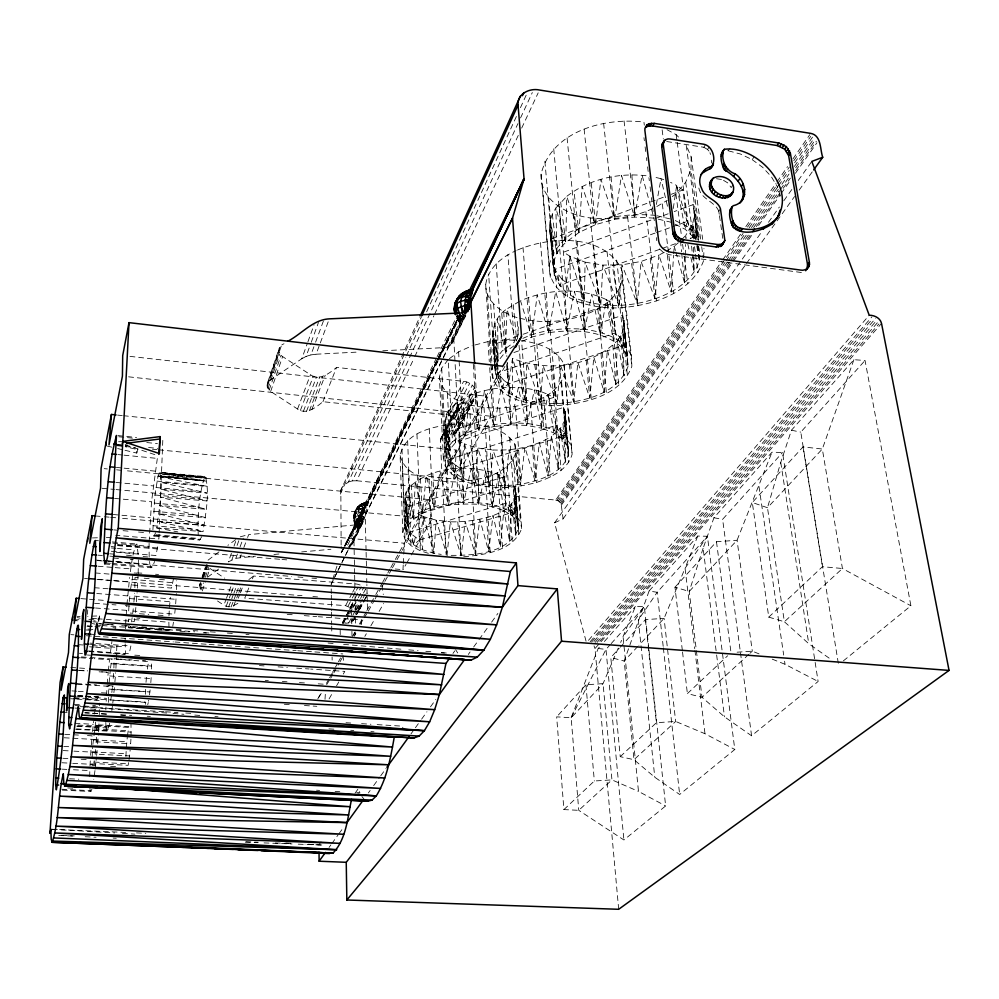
<?xml version="1.0" encoding="UTF-8"?>
<svg xmlns="http://www.w3.org/2000/svg" width="999" height="999" viewBox="0 0 999 999"><rect width="100%" height="100%" fill="white"/><g stroke="black" fill="none" stroke-linecap="round" stroke-linejoin="round"><path stroke-width="0.75" stroke-dasharray="5 3.75" d="M89.036 651.573L125.587 654.083L125.162 643.918M125.175 642.469L125.175 638.099M567.782 446.453L565.946 435.177L565.134 411.625L567.782 446.453L562.737 439.11L553.796 432.854L541.52 428.159L541.583 391.845C520.541 385.264 497.514 386.238 476.61 392.857C462.912 397.727 444.992 406.743 445.117 423.564L446.865 458.291L448.738 466.034C465.072 487.45 496.203 487.087 520.529 484.365C538.836 480.556 562.312 474.35 568.643 454.358L565.134 411.625L563.511 407.442L458.878 441.171L460.339 468.344L463.811 478.758L464.485 443.931L458.878 441.171M115.934 668.244L116.97 643.231M198.214 534.927C197.765 515.746 198.626 495.954 204.445 477.559L205.482 476.635C209.94 494.318 205.557 513.711 203.072 531.63L156.743 527.909C159.116 509.64 162.849 490.534 159.84 472.29L158.017 476.173L154.957 494.992L152.922 529.657M418.356 514.348L423.663 516.695L422.552 549.737L413.736 544.855L408.091 538.948L406.044 532.367L407.829 525.561L408.091 488.324C432.617 464.523 474.088 463.411 504.12 476.86L505.894 503.246L503.671 510.489L512.225 515.759L517.245 521.965L518.431 528.671C507.779 554.832 471.153 555.656 447.065 555.294L450.324 521.778C469.917 522.727 524.775 515.859 513.736 485.327L418.356 514.348L419.38 540.047L422.552 549.737L433.916 553.284L441.221 554.395M113.898 667.956L114.111 658.703L118.619 659.015M478.371 504.27L471.116 468.593L463.436 503.833L455.332 468.881L448.414 505.257L439.96 471.278L434.415 508.441L426.273 475.586L422.477 513.149L415.372 481.431L413.411 519.005L408.091 488.324L404.92 495.704L407.829 525.561C424.238 505.044 454.008 503.246 478.371 504.27L486.026 470.467L492.107 506.555L498.838 474.3L503.671 510.489L492.107 506.555L478.371 504.27L478.771 469.268M108.454 697.339L108.566 703.234M176.448 589.597L176.336 580.769M99.313 714.585L99.326 703.096M698.526 246.603C704.882 266.121 686.812 283.154 671.241 291.87C644.73 305.432 613.161 309.365 584.415 301.124L585.052 262.138L569.83 256.181L563.523 252.185L653.808 219.056M700.611 239.061L690.958 169.618L691.171 156.88L686.163 144.93L698.938 237.1L700.199 239.96M96.853 730.144L96.878 723.376M492.107 506.555L492.769 472.152M577.047 259.528L584.415 301.124C556.406 294.293 541.608 263.586 565.796 242.482L566.745 196.366C590.147 178.259 621.49 171.865 650.461 176.323M89.685 776.698L89.823 770.591L68.382 769.492M696.94 239.61L693.131 204.633L674.2 211.576M675.062 224.201L685.239 229.295L694.929 238.536L695.104 230.707L687.112 221.441L676.66 185.514L670.541 182.342M151.586 668.993L151.586 661.251M368.181 502.235C356.019 500.899 348.052 520.442 358.466 528.721C361.9 520.467 378.908 488.249 356.218 508.628L353.496 517.619L354.945 523.863L358.466 528.721L354.945 523.863M675.861 252.035L684.577 282.779L685.239 256.743M685.277 255.207L685.551 244.48M685.714 238.361L685.789 235.302L692.744 223.177L694.268 216.933M149.176 557.067L149.088 543.369M149.126 541.883L151.523 501.773L157.705 455.581M145.355 694.317L145.579 688.835M703.708 257.617L703.97 248.501M138.162 573.538L138.424 557.829M134.853 587.599L134.99 577.459L138.062 577.709M131.069 736.251L130.994 724.287M125.899 756.455L126.174 750.761M513.898 352.522L622.389 315.309L623.888 320.317L628.046 366.433C617.744 394.368 583.478 401.723 556.955 403.658C534.028 403.821 498.076 398.963 495.179 370.629L498.114 361.076L505.519 351.86L506.968 308.953L519.33 301.448M125.449 628.87L125.562 625.749M615.771 384.615L617.37 340.647C621.977 334.977 625.012 327.709 623.888 320.317L628.046 366.433L623.064 330.607L623.963 375.849L617.37 340.647C590.896 367.407 546.515 372.152 512.512 358.341L508.603 383.828L512.45 395.08L512.512 358.341L525.324 400.124L526.71 363.224L540.484 403.034L543.119 365.622L556.955 403.658L560.576 365.359L573.738 401.973L577.897 362.462L589.785 398.077L593.868 357.13L604.108 392.17L607.367 349.7L615.771 384.615L612.862 345.342M108.491 694.929L108.966 685.202M159.066 534.353L158.878 538.998L115.697 535.289M159.128 532.817L162.812 440.084M105.832 709.927L105.956 707.03M106.194 701.223L106.319 698.326L87.999 697.19M98.489 731.905L98.976 723.076M455.532 442.557L457.292 402.485L465.659 435.689L455.532 442.557L449.15 450.287L446.865 458.291L445.279 419.243L449.15 450.287L449.075 410.577L455.532 442.557L452.659 406.418M92.12 757.379L92.67 747.427M565.134 411.625L568.643 454.358L564.897 420.267L565.397 462.25L560.164 428.721L551.411 436.363L558.329 469.63L560.164 428.721L564.897 420.267L565.596 415.934M90.035 765.946L90.335 759.74M125.012 450.287L136.763 453.071L136.938 449.463L125.2 446.678M158.616 449.812L454.795 479.045L456.181 450.025L123.789 415.734M168.968 615.946L169.256 610.352M175.687 603.833L176.336 593.568M600.811 304.707L602.847 265.085L585.052 262.138L600.811 304.707L593.706 264.011M403.221 564.997L402.984 569.667L406.044 564.31M403.309 563.448L403.708 555.669M403.783 554.108L404.358 543.231L118.456 517.981M406.006 502.972L408.091 538.948L409.053 532.28L408.091 506.406L406.006 502.972L406.044 532.367L404.92 495.704L409.053 532.28L413.736 544.855L419.38 540.047L423.663 516.695L436.138 520.142L450.324 521.778L461.163 555.656L465.222 521.503L475.337 554.358L479.795 519.33L488.698 551.473L492.994 515.397L500.387 547.165L503.883 509.977L509.64 541.695L511.638 503.434L515.821 535.389L515.621 496.228L518.431 528.671L516.058 492.532M150.824 682.629L151.436 673.251M464.485 443.931L475.886 482.954L477.772 448.014L464.485 443.931L460.339 468.344L454.545 473.002L449.575 459.19L445.117 423.564M361.413 624.562L361.663 620.004L318.219 616.695M98.689 621.84L99.5 615.896L87.575 616.296M130.931 739.148L130.669 743.731L96.204 741.807L95.991 744.317M133.903 602.16L134.565 593.206M137.387 588.111L138.062 576.386M325.012 699.312L325.362 693.331M125.624 624.2L126.811 605.993M128.971 605.906L128.559 612.936L131.668 613.161M113.599 673.413L112.974 681.568M97.64 743.905L98.389 733.453M106.506 695.491L107.13 685.551M459.952 323.027L461.663 315.209L457.804 312.837L460.751 318.256L457.142 316.508L457.817 320.267L459.977 323.052L464.123 315.534L462.187 312.712L463.424 317.12L459.852 314.036L462.774 318.556L458.404 315.909L458.429 320.454L460.427 322.802L455.881 317.207L455.207 314.123M664.273 252.31L658.903 255.095L671.241 291.87L673.601 255.319M673.701 253.796L674.2 246.179L678.408 242.695M90.622 755.306L91.109 747.914M96.204 741.807L96.503 737.212M423.663 516.695L433.916 553.284L436.138 520.142L446.615 553.833M522.327 341.271L531.718 337.1L520.529 300.799C547.29 289.148 579.595 286.888 606.381 299.65L615.421 332.929L623.201 340.509L622.677 348.176L627.659 356.993L622.389 315.309M578.933 232.53L582.167 186.513L595.604 224.6L578.933 232.53L565.796 242.482L555.831 208.029L566.745 196.366L578.933 232.53L573.963 191.159M87.413 614.273L87.75 609.79M364.885 508.266L358.304 528.533L356.68 526.011C354.008 516.158 364.273 511.575 366.945 503.546L459.627 315.122L437.737 359.715M345.342 555.594L358.878 528.221L356.818 526.873L356.506 523.788L359.303 521.765L361.388 522.789C361.388 516.146 359.94 504.22 368.169 501.848L437.337 360.964M618.793 305.544L621.952 264.847L641.071 261.451L658.903 255.095L655.119 298.938L641.071 261.451L637.275 303.571L621.952 264.847L602.847 265.085L618.793 305.544L612.312 265.372M169.443 607.504L170.367 597.39M494.63 363.012C491.87 344.493 488.249 320.679 506.968 308.953L516.97 343.656M129.333 601.498L130.157 592.844M136.339 601.835L137.088 592.582M126.349 747.776L127.285 737.337M146.004 682.329L146.591 675.786M91.359 744.892L92.108 735.851L86.026 735.501M92.895 744.405L95.704 721.715M96.628 755.431L97.165 749.562M107.255 684.09L108.217 672.414L99.088 671.803M109.141 682.617L110.202 670.804M114.897 682.017L115.659 672.714M126.923 604.557L129.62 577.484M517.357 339.073L518.369 326.823M489.972 485.364L492.994 449.975C513.136 450.774 534.153 447.277 551.411 436.363L547.989 476.024L539.348 442.669L535.114 481.031L524.887 447.215L520.529 484.365L509.065 449.7L505.169 485.839L492.994 449.975L477.772 448.014L489.972 485.364L485.202 449.275M402.26 550.274L459.64 447.465L442.045 475.437L440.397 440.896C440.709 431.193 453.633 437.962 457.23 430.831L475.137 398.064C479.408 390.409 471.391 381.73 463.623 381.381L336.576 367.407C329.558 373.089 319.605 381.231 310.439 374.75L282.617 356.593C277.148 353.671 278.109 345.604 284.003 343.768M465.659 435.689L469.393 395.629L478.858 430.169L465.659 435.689L462.912 398.876M457.23 430.831C461.426 423.426 453.746 414.885 446.153 414.585L322.927 401.698C316.146 407.217 306.506 415.334 297.565 409.028L270.667 391.458L267.245 387.013L267.32 383.479L279.133 348.414M504.907 366.346L477.709 415.084L459.752 443.581L457.842 408.241C458.166 398.301 471.428 405.344 475.137 398.064M92.545 731.53L93.619 721.378M95.529 749.587L95.08 754.07L129.545 755.931L130.157 749.974M95.155 769.093L96.478 756.942M108.354 671.003L109.503 659.715L94.268 658.691M111.826 692.507L112.862 682.941M113.898 692.632L114.51 686.663M132.667 613.736L133.466 606.63M134.715 618.468L134.415 621.478L103.809 619.218M135.34 612.462L135.964 606.455M541.583 391.845L548.039 394.405L555.981 425.374L563.511 431.668L562.737 439.11L565.946 435.177L563.511 407.442M149.513 694.879L150.187 689.31M175.3 608.316L174.663 614.198L133.017 611.063M595.604 224.6L600.923 179.308L614.622 219.293L634.577 217.07L653.945 218.107L642.082 175.225L634.577 217.07L621.478 175.437L614.622 219.293L595.604 224.6L591.221 182.53M549.425 226.761L550.174 220.517L552.322 214.236L555.831 208.029L557.067 253.671L550.174 220.517L553.234 265.284L549.425 226.761L554.408 276.511L554.77 269.468L552.022 238.661L550.049 232.854L553.234 265.284M94.967 770.604L93.756 779.357M110.377 652.559L111.938 641.508M110.514 668.081L111.776 659.003M349.675 613.823L356.094 601.873L352.26 604.333L347.927 613.861M111.838 710.514L112.587 704.557M112.775 703.071L113.149 700.087M130.345 571.74L132.193 559.353M130.632 588.798L132.83 575.412M518.431 528.671L515.434 488.873L515.584 511.525L419.38 540.047L409.053 532.28L505.894 503.246L513.161 508.566L512.225 515.759L505.894 503.246L498.838 474.3M127.435 735.888L128.809 726.573L95.117 724.612M129.021 759.864L129.545 755.931M619.792 336.563L622.677 348.176L615.421 332.929L612.25 303.309L606.381 299.65L600.262 334.952L591.783 294.118L584.315 331.593L574.413 291.333L566.695 330.819L555.706 291.583L548.701 332.704L531.718 337.1L537.237 294.842L548.701 332.704C573.788 329.108 603.184 329.732 622.677 348.176L625.624 344.705L623.888 320.317M569.83 256.181L570.629 294.98L566.346 282.742L569.83 256.181L584.415 301.124M341.146 545.004L340.834 490.272L419.817 316.97M147.377 669.08L148.576 661.5L77.897 656.668M541.52 428.159L534.39 389.822L526.748 425.412L518.344 387.562L510.589 424.825L501.211 387.824L494.218 426.461L478.858 430.169L484.428 390.597L494.218 426.461L510.589 424.825L526.748 425.412L541.52 428.159L548.039 394.405L553.608 397.44L448.189 431.818L449.575 459.19L448.738 466.034L446.103 427.784L448.189 431.818M550.049 232.854L554.77 269.468L561.538 278.721L560.389 286.613L566.346 282.742L661.026 248.863M673.276 208.504L676.66 185.514L682.854 189.997L687.112 221.441L694.929 238.536L697.439 235.839L694.405 210.702L697.302 239.535M94.505 714.035L95.754 705.694L92.695 705.506M94.218 760.739L93.794 763.536L128.134 765.346L128.846 761.176M359.877 522.24L354.97 516.708L354.433 512.062L357.729 506.88L367.707 504.57M111.451 695.454L110.714 700.212L148.277 702.534L148.701 700.174M131.493 621.865L132.155 617.744M116.221 552.222L155.981 555.531L157.917 544.992M353.496 517.619L355.432 513.636L361.538 511.875L364.273 515.222L361.201 516.196L361.388 522.789L358.104 516.67L358.753 508.953L361.913 503.858L368.082 502.934M492.557 334.053L497.427 372.889L504.033 380.519L502.697 388.199L508.603 383.828L625.624 344.705L623.201 340.509M173.501 578.671L171.566 588.074L131.131 584.89M360.264 505.669L354.433 512.062L353.871 515.959L356.506 523.788L359.915 526.211C355.694 520.866 353.596 512.862 357.729 506.88M656.38 204.458L661.001 178.684L653.159 176.823M172.752 626.273L173.489 622.177M199.4 585.751L200.424 582.779L199.4 585.751L201.049 589.885L203.446 582.867M366.658 504.158L357.667 508.716L356.218 508.628L361.288 503.883L366.658 504.158L344.792 545.978L366.009 505.606C360.164 508.291 354.77 513.261 354.345 520.067L358.828 525.786M452.372 462.512L455.981 465.571L454.545 473.002L452.372 462.512L449.575 459.19L555.981 425.374L562.737 439.11L560.177 428.384M132.954 555.294L135.614 545.079L136.9 544.018L138.411 556.381M415.234 537.699L413.736 544.855L411.775 535.089M356.818 526.873L358.878 528.221L354.208 521.74L355.769 517.744L358.104 516.67L363.898 516.271M382.779 350.786L444.83 347.577C450.437 347.415 453.484 342.058 453.683 336.963L461.351 480.019C485.139 489.86 512.125 489.135 536.638 482.405C550.924 477.447 567.744 470.204 572.14 454.245L563.973 364.285C556.431 348.276 537.662 343.094 521.565 340.547L527.884 423.576C543.943 426.024 563.061 430.182 571.253 445.891L572.14 454.245M130.419 627.16L171.753 630.157L130.382 627.322L131.281 623.239M75.699 729.295L107.505 731.118L110.14 721.54M99.5 615.896L98.239 621.528L93.719 620.691M136.763 453.071L137.712 448.901M363.461 521.515L359.89 524.512L348.663 547.227L352.16 544.268L363.461 521.515L365.234 515.496L366.071 550.761M352.16 544.268L353.908 538.361L354.308 558.304M428.334 553.309L420.329 550.811L411.001 545.666L405.007 539.423L402.809 532.479L400.124 455.581C405.357 430.219 437.599 425.524 459.24 423.676C478.883 423.963 503.384 426.024 514.91 444.293L516.158 451.835L521.653 528.558C512.949 551.947 482.679 554.994 461.101 557.055M147.74 704.72L148.277 702.534M443.369 458.404L439.423 377.11L441.708 368.156L448.226 359.515L452.485 441.758L445.754 449.937L443.369 458.404L445.379 466.583L451.536 473.938L461.351 480.019M402.809 532.479L404.682 525.274L401.923 447.939M490.859 363.062L485.714 284.653C487.924 268.394 501.785 256.805 516.133 250.687M555.981 425.374L553.796 432.854L548.039 394.405M843.381 660.863L910.901 605.769L865.047 360.464L853.895 359.702L791.445 430.232L780.756 462.4L767.482 507.717L784.377 621.753L808.765 643.718L831.106 659.527M703.621 260.652C690.946 294.255 651.036 305.806 618.381 307.879C591.046 308.791 549.213 299.388 549.038 265.409L541.083 174.113C551.523 130.994 604.907 117.145 643.943 122.103L644.318 125.162M517.507 250.025C549.687 236.313 603.908 233.017 621.853 269.905L631.48 356.318L631.855 366.308C620.891 395.791 584.727 403.559 556.693 405.606C532.455 405.756 494.53 400.661 491.358 370.754L494.43 360.639L488.648 274.013M464.76 314.585L331.156 584.278L338.049 562.762M703.121 548.276L689.223 591.445L702.01 697.29L724.475 716.82L751.585 735.788L818.119 681.48L782.517 452.51L771.99 452.197L713.935 517.769L703.121 548.276L716.445 653.421M549.038 265.409C561.088 222.215 616.795 211.626 655.594 215.422M202.06 577.122L205.394 567.245M202.248 577.285L206.531 564.597M267.008 385.289L280.032 346.778M199.563 587.212L200.986 582.991M202.897 577.36L207.18 564.685M267.245 387.013L279.071 352.035M203.022 577.397L206.368 567.494M267.32 383.479L269.58 380.582L281.456 345.467M200.125 588.623L202.035 583.004M203.946 577.385L207.755 566.133M267.969 388.686L279.82 353.746M205.357 577.247L208.704 567.42M269.131 390.197L281.031 355.294M202.273 590.921L205.157 582.504M207.08 576.898L209.965 568.481L224.775 578.234M270.667 391.458L282.617 356.593M76.686 699.113L99.251 700.499L98.739 697.065L97.952 696.865L96.928 699.812L84.603 699.05M201.786 536.65L199.588 540.022L198.764 538.486L153.309 534.552L153.921 536.088L155.694 532.654M853.895 359.702L822.327 449.026L767.482 507.717L752.297 502.509L803.021 446.915L822.327 449.026L842.432 568.506L910.901 605.769M400.124 455.581C406.044 479.358 436.838 481.618 457.155 481.943C478.696 480.144 508.703 475.674 516.158 451.835M112.462 564.585L151.036 567.732L152.635 566.758L154.57 561.413M231.406 553.309L228.296 561.913L235.839 558.316L255.482 556.168M234.003 546.153L236.588 538.985L227.884 545.354M269.58 380.582L301.785 358.741L307.417 343.181M307.929 341.77L314.073 324.787M231.855 559.777L234.478 552.609M237.1 545.429L239.71 538.261M301.785 358.741L306.081 356.431L310.726 343.681M311.251 342.27L318.481 322.452M235.839 558.316L237.425 554.008M240.072 546.84L243.257 538.224M306.081 356.431L310.901 354.907L315.085 343.581M315.597 342.158L323.963 319.505M649.075 591.021L624.188 661.026L633.978 759.69L654.782 777.259L679.657 794.492L734.802 749.487L707.417 536.276L697.752 536.038L649.075 591.021L657.192 592.282L707.417 536.276L685.052 568.256L664.085 618.344L638.885 645.304M240.097 557.579L241.171 554.707M243.843 547.527L247.065 538.923M247.602 537.487L248.676 534.615L359.89 524.512M310.901 354.907L316.084 354.22L319.78 344.318M320.304 342.907L329.295 318.856M237.874 603.371L231.144 606.893L226.161 606.331L223.888 605.182L225.961 599.675M226.473 598.289L228.546 592.769M229.071 591.396L232.168 583.116M297.565 409.028L310.439 374.75M439.423 377.11C443.756 403.783 477.485 408.154 499.675 408.141C524.063 406.356 556.593 399.687 564.897 373.139M226.161 606.331L228.759 599.437M229.283 598.064L230.856 593.93M231.368 592.557L234.503 584.29M300.387 410.464L313.349 376.223M682.342 650.424L674.974 587.225L689.223 591.445L737.062 540.259L771.99 452.197M228.634 606.905L233.366 594.517M233.891 593.144L237.05 584.89M303.434 411.238L316.508 377.048M231.144 606.893L235.914 594.505M236.438 593.131L239.623 584.877M306.506 411.326L319.68 377.147M233.516 606.268L236.189 599.4M236.713 598.014L238.324 593.893M238.848 592.519L242.058 584.265M309.403 410.701L322.665 376.536M238.274 598.226L239.885 594.093M240.422 592.719L243.644 584.452M311.913 409.428L325.249 375.237M648.963 649.874L665.634 805.943L623.913 839.984L578.758 810.326L571.153 717.769L598.176 648.501L600.249 646.166M697.752 536.038L685.052 568.256L694.742 648.676M519.817 318.206C545.779 324.987 574.088 321.291 597.864 309.016C611.613 301.174 625.586 287.125 621.853 269.905M246.391 594.018L244.743 598.176L345.592 605.656L352.46 608.578L357.505 599.175M246.94 592.644L249.151 587.1M252.447 578.808L253.546 576.036L356.955 584.065L361.913 585.514M322.927 401.698L336.576 367.407M648.801 648.339L644.343 606.618L635.414 606.455L620.666 642.469M672.19 196.653L675.898 193.918L685.701 182.243L690.958 169.618M62.35 790.122L90.921 791.508L91.92 789.123M618.244 648.151L603.059 683.628L571.153 717.769L556.668 716.845L563.898 809.59L578.758 810.326L611.95 779.882L603.059 683.628L585.938 684.777L556.668 716.845M366.808 595.953L364.435 599.725M355.169 617.27C353.958 621.79 348.951 623.588 344.692 623.114L348.963 615.147M340.322 494.105L421.441 316.77M340.834 490.272L342.445 486.825L348.439 481.955L405.769 357.205M406.431 355.781L424.013 317.507M426.623 311.838L517.182 114.773M520.442 107.692L526.948 93.506M348.439 481.955L352.422 480.856L517.932 123.601M520.541 117.944L532.317 92.532M352.422 480.856L356.705 480.769L414.11 358.042M414.772 356.631L433.916 315.721M434.577 314.31L518.381 135.165M521.678 128.109L538.174 92.845M344.043 547.14L341.271 552.722L344.18 547.39L341.271 552.722L344.043 547.14L341.271 552.722L341.171 546.553M436.426 358.104L344.692 545.716L459.84 314.185M437.112 356.705L457.654 314.697M438.024 359.565L459.927 314.935M355.432 513.636L354.433 512.062L359.066 505.931L362.749 504.195L365.646 506.431L344.855 545.916L367.919 501.885L437.038 361.126M359.59 504.97L359.34 507.367L361.588 511.413L364.086 510.302L361.426 506.131L362.749 504.195L368.156 502.547L460.789 314.21M347.615 545.179L357.467 525.137M437.949 361.238L367.944 503.583L364.985 503.346L367.857 503.958L363.624 505.107L356.044 510.214M438.536 360.139L461.875 312.949M447.664 346.953L464.785 312.337M331.156 584.278L337.25 571.977M337.912 570.616L344.68 556.942M363.698 516.833L361.201 516.196L361.675 522.09L460.377 322.852L457.817 320.267L459.965 321.578L457.142 316.508L460.576 318.893M350.674 546.003L361.95 523.264M450.049 345.629L466.545 312.375M353.022 542.182L364.335 519.393M452.747 341.321L465.846 314.947M451.785 343.706L466.246 314.585M344.742 545.741L437.799 358.629M438.499 357.242L459.328 315.347M571.153 717.769L605.981 649.4L610.127 644.767M344.817 545.953L366.121 505.344L364.198 505.032L366.346 504.845M345.592 605.656L349.138 598.913M349.85 597.564L351.985 593.518M352.697 592.17L355.532 586.763M446.153 414.585L463.623 381.381M348.077 606.068L351.648 599.325M352.36 597.976L358.067 587.187M449.188 415.159L466.745 381.993M350.424 607.067L354.732 598.988M355.444 597.639L361.188 586.863M452.072 416.421L469.73 383.291M342.357 622.889L348.726 610.963M352.26 604.333L349.438 609.64L351.648 605.719M441.246 437.587L458.716 404.87M342.457 622.926L348.826 611.013M440.571 439.16L458.017 406.468M342.632 623.089L345.454 617.782M349.712 609.815L353.259 603.184M442.382 436.301L459.877 403.559M342.982 623.114L347.227 615.172M440.397 440.896L457.842 408.241M343.194 623.588L347.452 615.621M348.164 614.285L350.299 610.314M351.011 608.978L354.558 602.347M443.906 435.389L461.438 402.634M358.229 597.827L363.998 587.075M454.595 418.269L472.352 385.202M445.704 434.902L463.286 402.147M354.77 609.178L359.84 599.787M360.564 598.438L362.737 594.417M363.461 593.081L365.634 589.048L367.083 593.693L366.87 584.49M456.605 420.591L474.425 387.587M348.701 622.926L355.169 610.976M355.894 609.652L360.202 601.698M450.586 434.84L468.319 402.122M356.518 610.052L362.325 599.338M363.049 598.001L365.234 593.993M457.929 423.201L475.799 390.272M350.936 622.227L354.545 615.584M355.269 614.26L357.442 610.277M358.154 608.953L362.487 600.986M453.271 434.115L471.078 401.386M358.354 609.715L361.988 603.034M458.479 425.936L476.386 393.057M352.847 620.991L355.744 615.671M356.468 614.348L358.641 610.364M359.365 609.028L363.711 601.061M455.544 432.742L473.401 400.012M357.667 508.716L358.391 510.926L362.225 515.297L345.005 546.041L363.149 512.762L361.588 511.413L363.386 512.125M356.631 614.61L358.816 610.614M359.54 609.278L366.084 597.29M458.229 428.509L476.148 395.691M359.378 609.989L364.46 600.674M361.588 511.413L363.037 513.061L345.017 545.879L364.485 509.265L360.002 509.378M317.732 699.013L321.441 692.344M328.833 679.058L325.886 684.352L316.558 683.741M329.57 677.734L331.768 673.763M332.505 672.439L334.715 668.468M335.452 667.145L337.662 663.174M338.399 661.85L340.609 657.879M354.995 632.005L352.035 637.337L355.294 632.105M359.44 624L361.663 620.004M363.898 615.983L366.133 611.975M366.87 610.626L375.075 595.891M375.811 594.555L379.533 587.862M380.282 586.513L381.768 583.841M382.53 582.479L387.038 574.363M387.799 573.014L390.047 568.943M390.809 567.594L394.568 560.826M395.317 559.477L456.181 450.025M459.752 443.581L502.759 366.246M345.03 545.978L362.337 514.972L360.127 513.149L363.037 513.061M333.853 672.839L339.148 663.348M339.91 661.987L343.693 655.207M354.295 636.201L355.819 633.491L354.208 636.063M368.281 611.151L374.325 600.324M375.075 598.975L381.118 588.149M381.868 586.8L384.14 582.742M384.89 581.393L388.673 574.625M389.423 573.276L391.683 569.218M392.445 567.857L396.216 561.101M396.978 559.74L401.498 551.635M366.945 503.546L362.749 504.195L365.135 502.26L368.032 501.785M329.071 698.925L332.068 693.681M336.563 685.826L338.811 681.892M343.306 674.025L344.805 671.415L310.652 669.08M364.822 636.388L366.333 633.753M370.841 625.874L374.6 619.293M379.121 611.4L383.628 603.508M406.805 562.961L410.639 556.268M411.401 554.932L432.08 518.768L428.646 499.537L124.388 470.566M454.795 479.045L490.709 416.233L486.101 396.203L128.896 356.256M666.708 141.521L703.845 147.278L705.431 144.705M360.189 624.263L363.449 619.03M364.26 617.732L366.708 613.811M318.544 697.714L322.602 691.196M326.661 684.677L329.907 679.47M330.719 678.159L332.33 675.561L332.28 670.916M708.965 151.036L707.542 149.488L709.14 146.928M727.859 150.774L730.107 148.314M716.483 178.721L722.277 179.595L723.913 177.06M732.866 185.065L731.206 187.575L727.659 182.829L722.277 179.595M728.471 150.874L740.559 154.046L752.21 159.653L753.883 157.13M719.23 214.248L718.793 211.264L720.454 208.766M356.705 480.769L555.731 500.074L721.852 261.151M722.739 259.865L741.395 233.042M745.841 226.648L776.036 183.204M776.922 181.93L787.587 166.596M792.919 158.928L809.802 134.653M555.731 500.074L557.042 500.362L743.056 233.466M747.514 227.073L776.885 184.94M777.771 183.654L789.347 167.058M793.793 160.677L810.701 136.413M780.319 196.066L777.447 186.838L779.183 184.353M557.042 500.362L558.304 500.936L725.062 262.3M725.948 261.026L745.579 232.942M749.138 227.847L777.672 187.013M778.571 185.727L789.272 170.417M794.617 162.762L813.348 135.964M321.029 841.82L318.968 844.754L304.982 844.167M354.995 793.331L358.229 788.698L359.99 793.044L355.332 792.744L358.441 792.981M452.972 653.433L454.72 650.936M586.051 641.208L554.582 522.814L563.086 518.843L561.313 505.207L559.428 501.773L727.384 262.05M728.283 260.776L747.04 234.003M751.51 227.622L778.308 189.373M781.88 184.278L789.023 174.076M794.392 166.421L814.048 138.374M560.339 502.797L729.47 262.025M730.369 260.751L749.15 234.003M753.633 227.635L779.582 190.684M780.481 189.41L790.321 175.399M795.691 167.757L815.371 139.723M560.976 503.971L731.231 262.15M732.13 260.876L750.948 234.141M756.33 226.511L779.62 193.419M783.204 188.324L790.371 178.147M795.753 170.504L816.358 141.234M561.313 505.207L732.629 262.312M733.528 261.051L753.258 233.067M758.641 225.437L780.169 194.917M781.068 193.644L790.034 180.931M795.416 173.302L816.945 142.782M554.582 522.814L761.275 232.43M768.493 222.278L779.32 207.068M783.84 200.724L792.856 188.049M798.276 180.432L811.812 161.413M563.086 518.843L745.554 264.747M746.465 263.474L794.58 196.478M799.125 190.16L812.736 171.191M329.058 847.427L330.856 844.942M331.755 843.705L338.024 835.014M338.923 833.765L343.394 827.559M368.369 792.944L370.142 790.496M373.663 785.601L379.845 777.047M380.719 775.823L386.014 768.481M410.976 733.89L414.523 728.983M415.409 727.747L420.729 720.366M421.615 719.143L426.948 711.763M430.494 706.842L435.814 699.462M468.294 654.457L470.079 651.972M473.663 647.002L478.146 640.784M479.045 639.535L488.012 627.11M491.608 622.14L497.877 613.436M494.43 360.639L502.235 350.886L514.335 342.195L507.892 254.645M404.682 525.274C418.057 507.28 442.632 503.908 463.499 502.247C483.279 502.647 507.929 503.733 520.417 521.478L521.653 528.558M588.486 640.347L869.23 315.234M590.159 641.733L871.877 316.895M591.57 642.02L872.789 318.556M593.943 641.458L875.711 318.281M595.129 642.382L876.41 320.729M597.115 642.369L877.834 322.277M599.837 641.333L878.883 324.001M618.681 909.29L594.992 648.563L600.149 642.719M601.173 641.545L881.53 323.451M363.361 509.652L365.147 507.629L362 507.879L365.272 507.33L364.635 506.406L366.121 505.344M604.383 641.495L635.414 606.455M611.163 643.618L644.343 606.618L623.089 636.788L638.486 791.395L665.634 805.943M751.585 735.788L722.614 519.318L782.517 452.51M838.311 663.274L800.786 432.13L865.047 360.464M620.229 647.202L645.391 619.642L664.085 618.344L675.661 721.453L633.978 759.69L620.242 756.668L610.801 657.542L619.18 648.351M674.974 587.225L716.483 541.745L737.062 540.259L752.297 651.161L750.012 653.259M681.568 239.81L685.789 235.302L686.463 238.249M637.837 646.415L624.188 661.026L610.801 657.542M367.919 501.885L365.135 502.26M208.054 560.164L219.181 551.723M563.898 809.59L594.343 780.993L611.95 779.882L638.486 791.395M620.242 756.668L656.393 722.714L675.661 721.453L704.982 733.728L734.802 749.487M748.875 654.308L702.01 697.29L687.387 693.593L727.659 655.756M768.768 617.132L822.464 566.695L842.432 568.506L784.377 621.753L768.768 617.132L752.297 502.509M248.863 579.557L253.546 576.036M449.375 358.666L458.616 351.848L472.19 345.716M656.83 206.531L667.257 200.3M207.655 577.147L218.581 569.08M494.767 362.899L492.969 328.896L498.114 361.076L497.564 318.581L505.519 351.86L515.821 344.48M452.485 441.758C473.613 425.274 501.848 421.603 527.884 423.576M362.749 504.195L367.782 502.06M541.083 174.113C539.785 200.524 567.494 214.997 590.259 217.919C612.387 220.28 635.526 217.495 655.456 207.18M522.852 338.399C542.345 329.408 564.472 327.547 585.664 329.395C603.259 332.217 624.213 338.137 631.48 356.318M354.096 514.185L356.631 513.161L360.801 519.368L357.018 519.268L359.478 523.538L356.331 522.539L358.604 526.698L356.68 526.011L358.441 528.733L356.68 526.011L358.441 527.46M361.288 503.883L367.607 502.31M552.022 238.661L665.421 196.478M671.228 194.318L682.854 189.997M655.269 218.519L668.368 213.711M655.119 233.054L554.77 269.468L560.389 286.613L557.654 274.275M656.568 232.517L671.116 227.248M672.577 226.723L687.112 221.441L685.239 229.295L676.66 185.514M240.235 536.825L248.676 534.615M662.487 248.339L678.508 242.607M690.159 238.436L697.439 235.839L693.131 204.633M495.529 364.772L496.778 379.882L497.427 372.889L495.467 343.881L521.74 334.752M523.201 334.24L612.25 303.309M354.97 516.708L358.516 515.571L361.988 515.934L360.127 513.149L362.687 514.01M408.091 506.406L504.12 476.86M114.972 628.221L115.984 627.921L112.974 627.697M475.074 344.967L487.999 341.596L504.882 339.835L520.054 340.484M368.156 502.547L366.133 502.435L368.169 501.848M358.753 508.953L366.808 507.667L362.337 508.404L365.909 510.501L361.538 511.875L364.847 513.623M273.951 554.47L280.107 553.908M301.661 551.935L330.906 549.263M737.1 652.197L752.297 651.161L760.838 654.595M367.407 502.647L365.597 502.759L367.195 503.059M316.084 354.22L359.515 351.985M92.395 537.937L98.601 537.724M106.356 537.474L111.014 537.325M77.135 616.645L80.12 616.545M73.951 619.892L79.92 619.692M88.874 619.38L99.326 619.03M118.581 441.745L121.691 441.645M116.821 445.429L127.735 445.079M366.133 502.435L368.169 502.435M801.41 272.515L669.155 254.658L663.586 252.66L659.19 248.651M364.985 503.346L367.982 503.409M367.52 505.244L363.624 505.107L367.195 506.393L362.337 508.404L365.996 510.239M61.838 835.439L74.276 835.901M245.367 842.219L257.817 842.681M264.036 842.906L292.033 843.943M298.251 844.167L323.139 845.092L307.58 844.18M245.891 841.67L258.329 842.194M275.437 842.919L292.532 843.643M365.384 512.05L361.538 511.875L364.985 513.199M50.887 829.232L125.599 832.429M136.488 832.904L145.829 833.303M67.707 787.936L75.275 788.311M61.813 789.247L90.185 790.634L90.921 791.508M69.593 778.745L78.834 779.208M58.729 835.414L74.276 836.188M85.165 836.725L96.054 837.262M113.162 838.099L116.271 838.261M62.25 769.168L66.846 769.405M62.875 758.278L68.981 758.603M81.181 759.252L87.288 759.577M61.963 762.749L71.166 763.236M72.702 763.323L95.717 764.522M95.167 765.496L92.095 765.334L92.02 761.95L125.812 763.736L125.986 767.107M110.577 766.295L118.282 766.708M84.915 712.774L91.146 713.111L84.903 712.836M92.707 713.199L108.279 714.073M120.742 714.76L131.656 715.371M147.228 716.233L150.35 716.408M63.724 746.415L69.818 746.74M92.37 751.91L125.999 753.733M63.162 750.561L72.365 751.061M73.901 751.148L96.94 752.397M64.748 734.302L72.353 734.727M73.876 734.814L78.434 735.077M64.236 737.761L97.989 739.66M93.269 739.822L126.836 741.695M75.012 723.251L93.269 724.312M96.928 725.574L131.181 727.559M77.984 725.037L105.956 726.66L106.568 730.619L107.505 731.118M77.373 726.023L98.789 727.26M76.686 726.186L108.729 728.046M94.48 728.795L128.109 730.731M76.511 728.895L131.194 732.117M52.435 829.32L114.673 832.941M122.452 833.403L134.89 834.128M285.801 842.919L292.033 843.281M75.162 708.066L81.294 708.441M90.497 709.003L95.105 709.278M63.986 712.212L67.045 712.399M77.785 695.604L83.991 695.991M85.539 696.091L97.952 696.865M77.822 695.766L83.804 696.141M85.29 696.228L98.739 697.065M77.323 696.528L86.476 697.09M74.45 697.689L145.33 702.035L145.504 704.345M73.814 698.388L83.054 698.963M70.667 698.738L75.175 699.013M74.301 704.382L81.968 704.844M75.2 705.506L99.438 706.98M163.948 711.688L79.908 706.593L166.821 713.024M165.509 711.788L177.959 712.537M185.739 713.011L191.958 713.386M346.029 722.739L350.699 723.026M361.588 723.688L370.929 724.25M377.147 724.625L402.048 726.136L403.708 729.432M76.686 683.603L96.478 684.877M108.192 685.614L114.398 686.001M77.323 684.29L112.962 686.563M108.729 689.085L145.429 691.42M112.188 689.56L149.912 691.945M71.99 690.908L76.648 691.196M78.197 691.296L84.391 691.683M101.436 692.757L106.081 693.044M284.29 704.258L290.484 704.645M304.433 705.519L316.833 706.305M109.678 675.948L151.149 678.533M92.67 713.336L106.668 714.26M120.654 715.184L125.312 715.484M328.933 728.858L335.152 729.258M350.699 730.281L353.808 730.481M370.904 731.605L374.013 731.817M316.508 790.209L319.605 790.409M335.14 791.42L339.797 791.732M114.073 663.511L151.661 666.033M111.051 663.748L147.765 666.208M70.842 667.457L87.937 668.593M265.235 680.331L268.344 680.544M282.342 681.468L287 681.78M299.45 682.604L307.217 683.116M78.496 670.267L87.787 670.878M101.723 671.803L107.917 672.202M79.321 670.504L86.925 671.003M441.308 652.871L444.418 653.084M88.499 650.948L129.171 653.746L130.881 645.991L89.935 643.131M113.124 653.683L124.475 654.382M134.74 655.169L141.521 655.544M79.371 653.271L82.467 653.483M259.428 665.571L264.086 665.896M278.059 666.845L287.375 667.482M296.678 668.119L309.103 668.968M87.363 655.007L90.472 655.219M120.117 659.115L132.105 659.927M142.595 660.639L145.592 660.839M80.569 657.754L92.745 658.591M90.397 644.417L125.162 646.84M78.546 644.667L83.154 644.992M92.37 645.641L116.945 647.34M89.523 646.79L94.106 647.102M95.642 647.215L110.901 648.276M87.4 625.849L93.419 626.286M94.93 626.398L100.936 626.835M86.988 626.198L93.207 626.648M87.875 629.07L93.943 629.507M85.951 629.969L93.669 630.519M90.647 634.178L95.142 634.502M70.829 634.627L73.938 634.84M86.364 635.726L101.91 636.825M103.272 636.775L173.401 641.895M174.962 642.007L207.592 644.33M209.153 644.43L243.344 646.865M244.892 646.965L260.439 648.076M266.658 648.513L296.179 650.611M297.739 650.724L313.274 651.823M314.835 651.935L342.807 653.92M136.776 618.081L139.86 618.319M91.558 618.319L102.273 619.105M93.044 621.815L97.69 622.165M98.464 623.688L101.573 623.913L96.915 623.563M107.78 624.363L113.998 624.812M124.863 625.599L131.081 626.061M141.945 626.848L146.603 627.185M159.028 628.096L165.235 628.546M176.111 629.333L182.317 629.782M193.182 630.581L197.839 630.918M210.265 631.818L216.483 632.28M227.347 633.066L233.554 633.516M245.979 634.427L249.088 634.652M95.929 625.099L100.599 625.436M102.148 625.549L172.14 630.619M179.907 631.193L189.248 631.868M203.247 632.879L206.356 633.104M149.725 629.37L128.571 627.834L128.421 625.461M157.293 629.919L166.358 630.569M173.027 713.473L183.891 714.285M194.755 715.084L200.961 715.534M214.922 716.57L218.032 716.795M94.593 603.321L116.046 604.944M125.237 605.644L129.833 605.993M95.529 608.004L126.461 610.327M139.435 613.748L148.764 614.435M158.092 615.134L164.311 615.596M134.39 596.103L176.049 599.313M96.728 593.506L127.635 595.891M129.57 598.563L169.905 601.66M80.869 598.601L105.694 600.499M287.2 614.335L294.955 614.922M304.258 615.634L316.671 616.583M94.356 587.699L108.129 588.773M141.87 573.139L133.641 572.927L136.663 573.176M155.544 574.238L158.579 574.487M95.355 572.964L110.602 574.188M144.181 578.196L151.836 578.808M159.49 579.42L165.622 579.907M131.993 579.432L172.527 582.654M98.139 579.333L112.063 580.431M113.611 580.556L129.083 581.78M84.528 578.458L87.637 578.708M96.953 579.445L302.035 595.679M312.912 596.54L317.57 596.903M113.499 558.029L121.104 558.653M130.232 559.403L133.279 559.652M107.055 560.876L149.85 564.385L151.036 567.732M95.979 560.089L102.048 560.589M108.117 561.088L138.461 563.573M97.627 560.576L102.285 560.951M108.504 561.463L291.72 576.46M297.927 576.972L304.133 577.484M311.9 578.121L316.558 578.496M105.906 562.937L110.427 563.311M111.938 563.436L152.635 566.758M104.745 563.96L110.914 564.46M98.114 566.233L113.624 567.494M115.185 567.619L130.707 568.881M359.066 505.931L361.426 506.131M111.389 547.964L115.921 548.351M117.432 548.476L134.078 549.875M111.264 551.248L138.386 553.508M109.778 553.796L117.358 554.42M126.448 555.182L132.505 555.681M143.107 556.568L147.652 556.942M97.852 555.144L102.36 555.519M109.865 556.131L112.875 556.381M95.392 540.496L98.464 540.759M112.3 541.933L136.9 544.018M112.737 543.144L149.013 546.341M117.482 544.617L157.43 547.989M117.695 545.167L137.85 546.865M117.72 545.616L280.507 559.34M282.055 559.477L286.701 559.865M395.229 569.005L399.875 569.405M103.122 624.088L113.986 625.012M121.741 625.661L131.056 626.448M132.605 626.573L194.668 631.805M203.971 632.592L210.177 633.116M328.097 643.056L334.303 643.581M343.606 644.367L402.572 649.338M408.778 649.862L418.082 650.649M425.849 651.298L432.055 651.823M441.358 652.609L447.564 653.134M113.786 529.882L116.883 530.144M123.064 530.681L129.258 531.218M138.536 532.017L144.73 532.554M154.733 535.452L200.612 539.41M153.921 536.088L199.588 540.022M113.224 514.51L150.225 517.794M153.034 518.918L198.002 522.902M95.155 515.934L102.922 516.608M104.47 516.745L109.128 517.157M110.689 517.295L116.908 517.844M152.859 525.661L197.952 529.607M153.459 511.226L198.351 515.247M102.11 488.286L114.51 489.435M116.059 489.572L432.08 518.768M154.957 494.992L199.85 499.138M114.56 498.414L151.523 501.773M154.121 503.071L198.988 507.155M156.968 481.118L202.073 485.364M116.159 482.442L153.172 485.901M155.919 487.512L200.899 491.708M116.371 467.432L122.565 468.019M124.113 468.169L155.07 471.128M104.208 468.643L107.318 468.943M116.621 469.83L122.84 470.417M117.994 454.582L122.502 455.02M124.013 455.169L157.118 458.391M116.721 444.343L127.335 445.392M148.564 447.49L157.667 448.389M116.758 445.679L135.365 447.515M152.422 449.2L157.068 449.65M158.042 476.098L203.284 480.544L158.004 476.248L203.284 480.544L158.054 476.024L204.445 477.559L159.016 473.126L205.482 476.635L159.84 472.29L206.343 477.859L160.464 473.613L206.943 481.181L160.851 477.047L207.243 486.376L160.976 482.355L207.23 493.119L160.814 489.21L206.893 500.936L160.377 497.115L206.256 509.29L159.69 505.531L205.357 517.569L158.816 513.848L204.271 525.199L157.817 521.49L203.072 531.63M118.032 435.601L136.563 437.462M118.756 436.775L134.103 438.299M146.766 442.557L157.442 443.618M117.607 415.097L122.253 415.572M128.609 376.823L490.709 416.233M598.176 648.501L605.981 649.4L623.913 839.984M360.065 521.64L357.018 519.268L360.664 519.78M713.935 517.769L722.614 519.318M72.465 619.942L79.995 621.328M92.033 623.538L95.042 624.1M77.185 617.632L80.182 618.181M156.743 527.909L177.797 531.893M791.445 430.232L800.786 432.13M111.101 546.353L114.048 546.952M107.38 446.128L111.788 447.165M117.67 448.563L123.539 449.95M117.857 444.93L123.726 446.328M657.005 215.759L669.692 218.843M658.266 219.156L671.253 222.29M125.2 444.792L157.318 455.457M663.773 179.695L661.001 178.684L668.069 208.766M772.227 659.153L785.039 664.298L818.119 681.48M361.65 516.883L358.516 515.571L361.326 517.832M485.714 284.653C485.676 302.085 502.047 312.849 516.982 317.607L518.469 337.525M460.427 322.802L455.881 317.207L458.429 320.454L461.163 321.715L456.555 316.109M357.018 519.268L360.314 520.841M703.845 147.278L707.542 149.488M458.429 320.454L461.126 321.765M675.262 220.542L688.711 227.297L698.938 237.1M358.741 526.173L356.331 522.539L359.303 524.125M666.982 129.67L676.148 134.64L680.157 138.761M455.981 465.571L460.339 468.344L565.946 435.177L563.511 431.668M217.532 600.986L223.888 605.182M504.033 380.519L508.603 383.828L507.105 362.612M752.21 159.653L762.674 167.345L771.278 176.598L777.447 186.838M558.304 500.936L559.428 501.773M356.331 522.539L359.128 524.737M561.538 278.721L566.346 282.742M358.104 516.67L360.364 525.199L354.583 519.98L356.256 525.249L359.153 527.747L356.506 523.788L359.503 527.06M457.804 312.837L461.376 316.121M460.064 321.041L457.142 316.508L460.414 319.555M355.769 517.744L353.871 515.959L354.208 521.74M358.404 527.659L356.68 526.011L358.341 528.046M459.877 322.29L457.817 320.267L459.977 323.052M462.162 319.817L458.404 315.909L461.613 320.904L457.904 318.094L457.117 315.422M459.865 322.465L457.817 320.267L459.865 322.764M362.525 519.942L361.201 516.196L363.099 518.406M459.49 314.822L461.176 316.808M513.161 508.566L515.584 511.525L517.245 521.965L515.434 488.873M361.913 796.515L363.961 799.063M459.852 314.036L462.962 318.144M357.542 522.564L360.04 525.924M457.142 316.508L460.152 320.667M360.614 524.65L359.303 521.765L360.864 524.05M455.606 649.687L457.717 652.959M361.201 516.196L362.774 519.28M594.03 645.878L594.992 648.563M359.303 521.765L360.651 524.537M463.836 316.196L462.187 312.712L463.773 316.346M695.104 230.707L697.439 235.839L698.201 240.322M494.917 366.121L493.406 339.073L495.467 343.881M355.844 510.776L356.631 513.161M718.793 211.264C714.859 201.099 699.637 199.001 698.651 186.476M709.964 152.722L710.464 154.458M675.436 250.574L674.2 246.179L666.945 250.924L671.241 291.87M691.645 225.886L694.929 238.536M509.915 505.794L512.225 515.759L515.584 511.525L513.736 485.327M687.811 244.156L689.497 251.536M690.846 257.43L694.218 272.19L693.443 246.154M500.274 376.86L502.697 388.199L497.427 372.889L615.421 332.929L613.349 340.634L606.381 299.65M695.691 239.723L692.744 223.177L693.206 238.499M696.753 245.742L698.089 253.259M698.363 254.77L699.437 260.789L699.125 257.754M803.021 446.915L822.464 566.695M519.268 361.076L525.324 400.124M780.756 462.4L808.765 643.718M534.702 364.747L540.484 403.034M711.3 160.152L711.725 162.999M719.455 215.747L720.554 223.214M720.766 224.713L722.951 239.648M758.978 486.488L783.691 655.094M784.59 661.226L785.039 664.298M631.593 263.536L637.275 303.571M381.993 585.364L383.291 594.542M691.171 156.88L702.697 239.348M701.685 246.765L703.196 257.567M694.405 210.702L698.451 240.035M470.829 446.228L475.886 482.954M685.701 182.243L693.456 238.973M694.505 246.641L695.341 252.784M695.554 254.308L698.064 272.715M551.785 365.821L556.955 403.658M676.148 134.64L676.985 140.822M677.197 142.37L688.711 227.297M675.898 193.918L681.568 236.613M682.579 244.243L684.003 254.907M684.203 256.443L687.849 283.878M716.483 541.745L731.006 652.609M662.137 129.87L663.336 139.023M662.312 203.946L673.738 293.469M716.633 654.969L724.475 716.82M560.676 202.035L565.796 242.482M643.968 137.662L644.355 140.734M645.117 146.878L645.691 151.498M646.453 157.642L646.84 160.727M647.602 166.87L648.176 171.478M648.938 177.635L649.325 180.707M650.087 186.863L650.661 191.471M651.423 197.615L651.798 200.699M652.572 206.843L653.134 211.463M653.908 217.607L654.283 220.679M655.044 226.835L655.619 231.443M656.38 237.6L656.768 240.672M429.62 518.631L433.916 553.284M645.854 211.713L656.718 300.924M650.237 258.616L655.119 298.938M694.917 650.224L704.982 733.728M552.322 214.236L557.067 253.671M697.652 245.667L698.538 253.222M698.713 254.733L699.437 260.789M624.05 120.904L635.064 214.323M682.529 651.972L687.387 693.593M569.33 364.235L573.738 401.973M500.986 450.124L505.169 485.839M443.081 521.191L446.89 553.746M627.609 216.795L637.874 305.819M342.969 655.369L343.644 661.201M663.186 646.316L657.192 592.282L638.324 619.942L654.782 777.259M663.361 647.851L679.657 794.492M622.315 280.432L631.855 366.308M603.596 123.302L613.923 216.683M616.683 260.052L626.236 346.978M618.169 290.909L627.497 376.261M89.735 786.6L90.185 790.634M608.691 218.906L618.381 307.879M607.042 251.611L616.383 338.986M645.391 619.642L656.393 722.714M609.802 300.649L618.818 385.514M584.115 129.121L593.768 222.302M593.531 245.217L602.547 332.967M590.259 217.919L599.4 307.005M689.897 229.345L690.821 238.524M691.595 246.179L694.218 272.19M597.864 309.016L606.48 393.494M457.754 521.878L461.163 555.656M697.901 245.604L698.975 256.231M501.698 313.636L505.519 351.86M567.082 137.874L576.123 230.732M577.11 241.408L585.664 329.395M680.519 240.946L681.568 251.785M681.718 253.334L684.577 282.779M624.1 325.449L628.046 366.433M573.426 213.911L582.08 303.234M583.191 315.547L591.346 399.712M586.126 360.09L589.785 398.077M517.082 448.726L520.529 484.365M513.286 304.645L516.683 340.659M559.24 207.068L567.519 296.765M553.721 148.876L562.25 241.283M494.642 323.701L498.114 361.076M149.575 561.463L149.85 564.385M566.733 319.83L574.4 403.833M558.953 240.484L566.995 328.571M563.973 364.285L571.253 445.891M548.651 197.765L556.668 287.937M544.88 161.251L553.046 253.134M561.575 381.98L568.668 462.587M558.753 356.044L565.946 438.099M542.42 186.551L550.324 277.272M585.938 684.777L594.343 780.993M549.5 321.653L556.693 405.606M554.333 390.209L561.176 470.379M540.459 242.532L547.939 330.569M549.5 348.988L556.505 431.468M611.076 176.923L614.622 219.293M493.406 339.073L495.404 363.261M600.998 353.646L604.108 392.17M543.718 397.315L550.249 477.122M536.813 343.681L543.506 426.498M472.614 520.641L475.337 554.358M620.791 335.701L623.963 375.849M532.579 320.891L539.31 404.945M528.571 297.515L531.718 337.1M523.001 247.377L529.945 335.239M530.481 402.872L536.638 482.405M532.355 445.179L535.114 481.031M519.055 345.192L523.301 401.885M515.484 406.543L521.241 485.926M514.91 444.293L520.417 521.478M503.696 311.95L506.868 356.568M507.292 362.724L509.702 396.566M504.882 339.835L505.969 355.219M506.618 364.46L510.751 422.952M513.474 459.39L518.868 535.664M494.742 364.535L495.179 370.629L494.842 364.448M446.603 414.885L449.15 450.287M509.715 437.287L515.134 514.897M496.191 263.761L502.235 350.886M507.117 466.433L512.312 542.32M493.618 304.258L497.602 363.024M497.702 364.56L499.375 389.31M499.675 408.141L505.019 487.475M500.849 431.318L506.093 509.315M487.45 294.967L493.094 380.519M490.959 364.598L491.358 370.754M497.577 472.552L502.522 548.089M631.88 174.862L634.577 217.07M487.999 341.596L489.298 361.601M489.71 367.757L493.406 424.687M545.741 439.71L547.989 476.024M488.898 426.86L493.868 505.144M484.028 407.555L488.986 486.975M411.238 484.79L413.411 519.005M563.074 424.55L565.397 462.25M485.539 477.347L490.172 552.634M486.625 517.569L488.698 551.473M476.61 392.857L478.858 430.169M546.341 292.844L548.701 332.704M474.712 365.334L477.709 415.084M473.301 364.136L477.147 428.621M474.687 424.238L479.32 502.722M420.417 478.346L422.477 513.149M361.626 521.416L361.663 522.115M469.505 404.82L474.113 484.44M471.765 480.531L476.061 555.681M556.256 432.679L558.329 469.63M495.005 367.632L495.179 370.629M458.616 351.848L459.041 359.503M459.128 361.026L463.186 434.465M459.24 423.676L463.499 502.247M405.969 491.995L407.829 525.561M457.155 481.943L461.026 555.519M447.452 393.606L451.536 473.938M441.708 368.156L445.754 449.937M443.718 425.224L447.589 503.758M441.408 385.789L445.379 466.583M514.135 499.887L515.821 535.389M442.607 481.481L446.153 555.132M498.788 512.862L500.387 547.165M432.829 473.214L434.415 508.441M429.283 428.771L432.779 507.142M429.033 479.183L432.267 553.021M508.204 506.818L509.64 541.695M492.694 388.911L494.218 426.461M416.958 434.016L420.129 512.125M417.282 475.162L420.329 550.811M565.134 291.071L566.695 330.819M407.642 440.571L410.564 518.331M408.154 469.642L411.001 545.666M402.272 462.987L405.007 539.423M404.932 499.388L406.044 532.367M105.807 722.427L105.956 726.66M168.993 627.247L168.856 622.19L128.334 619.193L128.334 621.74M447.502 469.817L448.414 505.257M583.366 292.357L584.315 331.593M446.103 427.784L446.865 458.291M366.109 552.297L366.833 582.954M367.157 596.578L367.295 602.372M367.32 603.821L367.532 612.499M599.512 296.566L600.262 334.952M509.827 387.375L510.589 424.825M354.345 559.84L354.62 573.638M354.645 575.174L354.77 581.306M354.795 582.842L355.045 595.117M355.082 596.653L355.382 611.987M355.507 618.131L355.632 624.275M351.523 610.252L351.773 623.788M351.91 631.318L351.998 635.826M340.172 629.944L340.247 634.602M331.218 588.923L331.281 593.568M331.306 595.117L331.356 599.75M331.381 601.298L331.506 610.589M331.518 612.125L331.68 624.512M331.705 626.048L331.805 633.791M332.093 656.992L332.143 660.089M526.585 388.386L526.748 425.412M463.249 468.469L463.436 503.833M344.118 547.252L341.271 552.722L344.168 547.29M344.106 547.302L341.271 552.722L344.093 547.34"/><path stroke-width="1.5" d="M68.669 724.5C69.493 691.42 71.466 658.066 77.66 625.524L78.384 625.199C78.971 659.815 76.024 694.917 69.643 728.945L68.669 724.5L71.778 724.687M724.849 240.447L720.454 208.766C717.382 199.425 704.37 198.077 701.485 188.074C696.815 179.345 701.872 168.282 711.7 166.396C716.533 159.603 712.712 145.554 703.408 144.168L670.217 139.011C665.509 137.874 661.65 142.607 661.75 146.953L673.076 234.103L674.612 237.75L677.884 240.722L682.03 242.22L716.258 246.99L721.578 245.742L724.849 240.447L722.627 244.468M739.622 203.334C750.137 190.759 735.177 175.861 724.387 169.743C721.403 163.686 718.706 154.608 724.375 149.288C758.953 144.68 802.709 194.343 771.965 223.976C761.538 230.981 743.144 236.875 732.841 226.773C730.007 220.417 727.035 210.989 733.229 205.694C749.387 202.235 746.715 181.256 735.189 173.876C725.361 170.667 721.116 159.89 723.351 150.449M454.145 309.44L457.08 303.371L460.564 301.373L465.047 300.312L468.593 304.121L457.604 308.216L455.207 314.123C451.236 302.797 460.776 290.122 472.502 289.673L468.768 290.871L465.921 296.278L464.697 305.519L465.222 312.912L470.616 298.152L472.502 289.673L464.81 291.858L455.432 302.31L454.145 309.44L454.92 312.999M709.515 186.788C708.99 171.341 732.092 174.763 733.628 187.612C734.215 203.084 710.976 199.725 709.515 186.788L711.138 184.266L711.95 179.658M779.695 214.161C771.428 227.722 752.284 232.742 737.786 227.235C731.455 223.114 730.681 213.599 732.042 206.93M55.632 784.914L56.768 757.966L59.79 722.364L63.024 697.727L64.373 694.929C64.398 726.623 62.063 758.678 56.344 789.834L55.632 784.914L58.741 785.077M103.721 553.296C105.607 514.035 106.169 473.364 116.483 435.452L111.064 534.89L107.417 557.529L105.906 562.937L104.745 563.96L103.721 553.296L108.267 553.671M84.353 643.993C85.752 609.752 87.625 575.224 94.455 541.595L95.392 540.496C96.866 578.608 92.944 617.432 85.814 654.907L84.952 655.019L84.353 643.993L88.886 644.305M724.3 242.02L721.765 244.168L717.931 244.543L683.641 239.748L679.495 238.237L676.198 235.264L674.662 231.606L663.261 144.356L663.885 141.234M158.841 454.408L160.065 436.6L122.79 441.383L122.278 443.818M160.065 436.6L159.378 453.546L122.79 441.383M66.171 667.157L63.062 666.945L60.077 682.529L49.95 833.391L50.887 829.232L51.186 839.222L52.173 842.307C59.328 820.254 57.742 796.153 63.312 773.688L63.861 783.716L65.147 786.151C73.489 760.489 71.853 732.604 78.359 706.493L79.233 716.358L79.995 718.181L80.956 717.781C90.822 687.362 89.198 654.47 96.915 623.563L98.289 632.904L99.338 634.053C112.775 601.023 110.352 562.999 118.232 528.346L129.008 322.64L502.759 366.246L521.528 336.576L512.524 218.169L524.05 178.883L518.056 105.007C517.045 93.706 529.82 87.837 539.497 90.022L810.689 133.379C821.565 135.352 819.929 149.488 822.726 157.28L813.648 169.93M105.906 445.779L106.119 442.145M87.537 541.458L87.75 538.086M72.465 619.942L72.665 616.795M116.059 414.935L111.426 414.46L109.003 444.905L122.415 376.148L122.702 355.557L129.008 322.64M79.321 598.488L76.224 598.251L74.163 623.513L82.967 578.334L83.654 559.428L92.045 515.659L95.155 515.934M92.045 515.659L89.81 543.269L100.562 488.149L101.099 468.344L111.426 414.46M63.062 666.945L61.151 690.222L68.506 652.522L69.268 634.515L76.224 598.251M464.81 291.858L468.768 290.871L472.49 291.271L462.949 293.743L459.59 295.716L455.432 302.31L455.207 314.123M459.29 312.575C456.68 307.342 456.106 300.711 459.59 295.716M351.511 799.412C347.615 817.694 346.391 838.998 333.017 853.134L52.173 842.307L333.017 853.134L52.897 841.071L336.588 849.724L54.783 832.941L340.184 843.381L55.907 826.123L343.693 834.252L57.13 817.607L346.978 822.589L363.062 800.299M449.463 658.441L445.954 663.448L439.373 694.542L434.702 709.652L429.657 721.802L424.413 730.681L419.143 736.088L414.023 737.961L79.995 718.181L142.108 721.603M462.949 293.743L460.564 301.373L462.187 312.712M118.232 528.346L516.383 562.899L510.352 571.503L502.36 607.23L496.615 624.862L490.359 639.298L483.828 650.137L477.235 657.142L470.791 660.227L99.338 634.053L281.243 646.678M467.632 311.813L470.916 302.173L474.625 363.786M456.718 301.648L457.455 298.426L461.738 293.669L466.146 291.883M806.955 269.043L807.542 264.61L788.623 155.669L784.652 149.151L777.172 145.542L652.722 125.986L647.664 126.336L645.691 127.373L647.165 124.75L649.15 123.714L654.208 123.364L778.883 143.007L786.375 146.628L790.359 153.147L809.377 262.225C810.551 267.282 805.294 271.129 800.611 270.08L670.754 252.198C665.122 251.286 659.727 247.065 658.716 241.258L644.879 130.432L644.954 128.222L647.165 124.75M777.934 216.621L780.069 210.14M731.193 194.743L731.955 192.57M701.086 174.5C704.745 169.992 711.9 170.005 713.511 163.649M420.279 315.846L520.392 96.141M421.765 315.834L518.056 105.007M522.44 95.704L523.738 92.87M472.552 290.909L468.768 290.871L472.614 290.01L470.029 290.06L472.577 289.785L524.05 178.883L469.28 290.896M471.903 290.11L524.05 178.883L471.615 290.259L524.05 178.883L472.39 289.66L468.494 290.497L472.24 289.747M471.94 289.685L524.05 178.883M465.397 313.311L512.524 218.169L465.222 312.912M467.907 310.789L469.98 306.618M454.732 305.532L456.056 302.947M457.455 298.426L461.738 293.669M515.484 347.402L521.528 336.576M647.664 126.336L649.15 123.714M650.062 125.862L651.548 123.239M652.722 125.986L654.208 123.364M376.311 795.878C387.15 778.271 390.634 757.379 394.23 737.312L75.662 718.543L392.545 747.077L74.126 732.579L390.684 756.28L72.602 745.429L388.661 764.809L71.104 756.842L384.79 777.996L69.68 766.583L380.619 788.436L68.344 774.487L376.311 795.878L372.015 800.137L367.857 801.173L65.147 786.151L372.015 800.137L66.059 784.327L376.311 795.878L67.133 780.419M661.788 145.292L664.947 140.072M661.75 146.953L663.261 144.356M703.683 171.89L705.282 169.343M710.077 168.943L711.7 166.396M711.263 167.745L712.874 165.197M724.375 149.288L721.728 153.009M721.203 154.458L722.826 151.91M721.191 156.106L722.826 153.559M673.076 234.103L674.662 231.606M673.588 235.951L675.174 233.454M674.612 237.75L676.198 235.264M709.54 184.34L711.163 181.818M713.448 177.922L710.326 182.18M722.689 166.059L724.325 163.524M676.073 239.373L677.672 236.888M723.264 167.919L724.899 165.384M710.264 189.348L711.887 186.825L711.138 184.266M677.884 240.722L679.495 238.237M724.387 169.743L726.023 167.208M711.725 191.858L713.361 189.335L711.887 186.825M679.919 241.696L681.53 239.211M725.986 171.353L727.634 168.819M682.03 242.22L683.641 239.748M713.81 194.131L715.446 191.621L713.361 189.335M716.37 196.016L718.019 193.506C722.464 196.216 729.582 197.165 732.866 192.233M719.23 197.39L720.878 194.88M733.528 176.398L735.189 173.876M722.202 198.152L723.85 195.654M725.062 198.252L726.723 195.754M738.149 181.081L739.809 178.571M727.622 197.677L729.282 195.18M729.72 196.478L731.38 193.981M741.433 186.351L743.106 183.841M729.745 211.014L731.418 208.529M743.119 191.783L744.804 189.286M729.72 212.849L731.393 210.364M777.172 145.542L778.883 143.007M743.081 196.99L744.779 194.505M741.308 201.548L743.006 199.063M779.807 146.241L781.518 143.706M782.354 147.465L784.078 144.942M731.268 223.202L732.954 220.729M716.258 246.99L717.931 244.543M731.805 225L733.491 222.54M784.652 149.151L786.375 146.628M718.281 247.04L719.954 244.593M732.841 226.773L734.527 224.3M720.092 246.616L721.765 244.168M721.578 245.742L723.251 243.281M786.538 151.174L788.273 148.651M734.302 228.371L735.988 225.899M787.886 153.384L789.622 150.874M736.088 229.695L737.786 227.235M788.623 155.669L790.359 153.147M738.086 230.644L739.784 228.184M740.147 231.169L741.857 228.709M740.771 231.256L742.482 228.808M752.734 231.593L754.457 229.146M763.373 229.096L765.122 226.648M771.965 223.976L773.713 221.528M414.023 737.961L80.956 717.781L419.143 736.088L82.118 715.109L424.413 730.681L84.94 702.971L429.657 721.802L86.551 693.631L434.702 709.652L88.249 682.292L439.373 694.542L464.697 659.427L456.93 658.89L470.791 660.227L100.637 632.704L477.235 657.142L102.135 628.821L483.828 650.137L105.694 613.461L490.359 639.298L107.692 602.172L496.615 624.862L109.778 588.686L502.36 607.23L517.957 585.614L557.305 588.898L346.241 862.299L319.118 861.225L325.474 852.409M386.9 767.257L409.203 736.35M807.542 264.61L809.377 262.225M807.604 266.958L809.44 264.573M805.644 270.741L808.803 266.671M822.726 157.28L811.812 161.413L869.23 315.234C874.462 315.209 880.281 317.969 881.53 323.451L949.05 670.404L618.681 909.29L346.84 899.999L561.55 641.221L557.305 588.898M469.006 309.041L464.785 312.337L461.875 312.949L329.295 318.856C312.849 319.63 301.611 334.128 287.824 341.221M662.362 143.831L663.436 142.67M730.369 209.415L731.555 208.179M460.801 295.454L463.711 292.582M457.692 299.438L467.27 292.657L472.377 291.883M461.288 297.377L471.553 295.08M471.516 295.204L465.921 296.278L470.517 298.464L465.047 300.312L469.28 302.173M472.614 290.334L468.768 290.871L472.577 290.746M126.748 443.244L159.465 439.036M470.029 290.06L472.614 289.922M464.86 313.811L464.697 305.519L468.119 305.419M472.215 292.582L467.27 292.657L471.903 293.806L465.921 296.278L470.616 298.152M469.93 300.274L465.047 300.312L469.455 301.661M60.914 841.995L51.598 841.682L60.914 842.082M79.545 842.644L85.752 842.856M53.771 837.936L336.588 849.724M81.481 786.688L97.003 787.362M104.77 787.699L117.183 788.248M128.047 788.723L137.363 789.135M151.324 789.747L157.542 790.009M173.052 790.696L177.71 790.896M74.888 842.681L85.764 843.144M98.189 843.668L110.614 844.205M121.478 844.667L135.452 845.266M144.78 845.666L158.754 846.265M168.069 846.665L183.604 847.327M191.358 847.664L208.441 848.401M214.66 848.663L233.291 849.462M237.949 849.662L258.142 850.524M261.251 850.661L329.583 853.583M55.732 778.046L58.816 778.209M79.97 786.712L97.09 787.574M100.2 787.736L117.32 788.586M120.429 788.748L196.678 792.582M199.8 792.731L367.857 801.173M56.119 768.855L60.714 769.093M346.978 822.589L58.417 807.542L348.701 814.972L59.753 796.116L350.299 806.73L124.85 788.673M56.768 757.966L61.351 758.204M145.217 721.778L157.642 722.464M163.848 722.801L174.725 723.401M180.931 723.751L191.796 724.35M199.563 724.774L208.878 725.299M218.194 725.811L225.961 726.236M235.277 726.748L241.496 727.097M253.921 727.784L258.579 728.034M272.552 728.808L275.649 728.983M289.635 729.757L292.732 729.919M57.642 746.078L62.2 746.328M58.666 733.953L63.224 734.215M59.79 722.364L64.361 722.639M69.031 707.704L73.626 707.979M83.454 710.164L424.413 730.681M60.939 712.037L63.986 712.212M68.681 717.407L71.766 717.582M69.68 696.053L75.787 696.428M63.024 697.727L66.109 697.914M62.038 703.633L65.11 703.82M70.592 683.216L76.686 683.603M71.716 670.004L77.797 670.404M84.465 651.261L87.512 651.473M72.952 657.242L79.046 657.654M284.353 646.902L338.773 650.674M341.883 650.898L352.759 651.648M355.869 651.872L366.758 652.622M369.867 652.834L380.744 653.596M383.853 653.808L394.742 654.57M399.4 654.894L408.728 655.544M413.399 655.868L422.727 656.505M427.385 656.83L436.713 657.479L428.996 656.842M441.383 657.804L452.26 658.566L442.969 657.854M445.954 663.448L93.556 638.573L443.981 674.437L91.796 654.482L441.783 684.839L90.01 669.155L439.373 694.542M74.251 645.729L78.834 646.053M76.686 629.308L79.783 629.52M222.49 641.895L225.599 642.12M236.463 642.906L239.573 643.131M248.888 643.806L253.546 644.143M262.862 644.817L267.52 645.154M276.835 645.829L281.493 646.166M290.809 646.84L295.467 647.177M304.782 647.851L309.44 648.189M318.756 648.863L323.414 649.2M332.729 649.874L337.387 650.212M346.703 650.886L352.909 651.336M360.676 651.897L366.883 652.347M373.102 652.797L380.856 653.358M387.075 653.808L394.83 654.37M401.049 654.82L408.803 655.381M415.022 655.831L422.777 656.393M84.64 633.753L90.647 634.178M75.524 636.201L80.132 636.525M103.834 622.389L483.828 650.137M85.277 621.253L91.483 621.703M561.55 641.221L949.05 670.404M86.239 607.305L93.981 607.892M87.462 592.794L93.644 593.269M88.861 578.596L95.042 579.083M112.412 787.674L117.07 788.049M104.008 560.626L107.055 560.876M90.347 565.609L96.553 566.108M93.232 546.441L96.266 546.703M91.846 554.645L96.341 555.019M510.352 571.503L116.109 537.849L507.992 584.053L114.023 556.181L505.307 596.003L111.9 573.251L502.36 607.23M103.884 542.532L109.902 543.031M104.508 529.083L112.238 529.745M105.507 513.823L111.676 514.373M106.856 497.714L113.012 498.264M108.441 481.718L114.61 482.292M110.177 466.833L114.823 467.282M111.975 453.996L116.483 454.433M113.686 444.043L116.721 444.343M465.234 312.874L464.697 305.519L467.869 306.119M457.604 308.216L454.895 306.755L456.718 314.098M455.432 302.31L457.08 303.371M458.866 313.386L455.919 311.426L457.167 313.661M715.446 191.621L718.019 193.506M466.358 310.077L464.697 305.519L467.12 308.117M460.714 306.443L464.16 312.587M464.697 305.519L466.695 309.228M516.383 562.899L517.957 585.614M346.241 862.299L346.84 899.999M319.031 852.247L319.118 861.225M100.674 526.648L99.813 551.585L102.285 518.731L100.674 526.648M82.492 615.896L81.506 639.36L83.804 609.49L82.492 615.896M67.645 688.848L66.583 710.938L68.719 683.566L67.645 688.848M76.836 786.475L64.411 785.938L76.861 786.563M64.211 783.716L61.101 783.566L64.211 783.815"/></g></svg>
